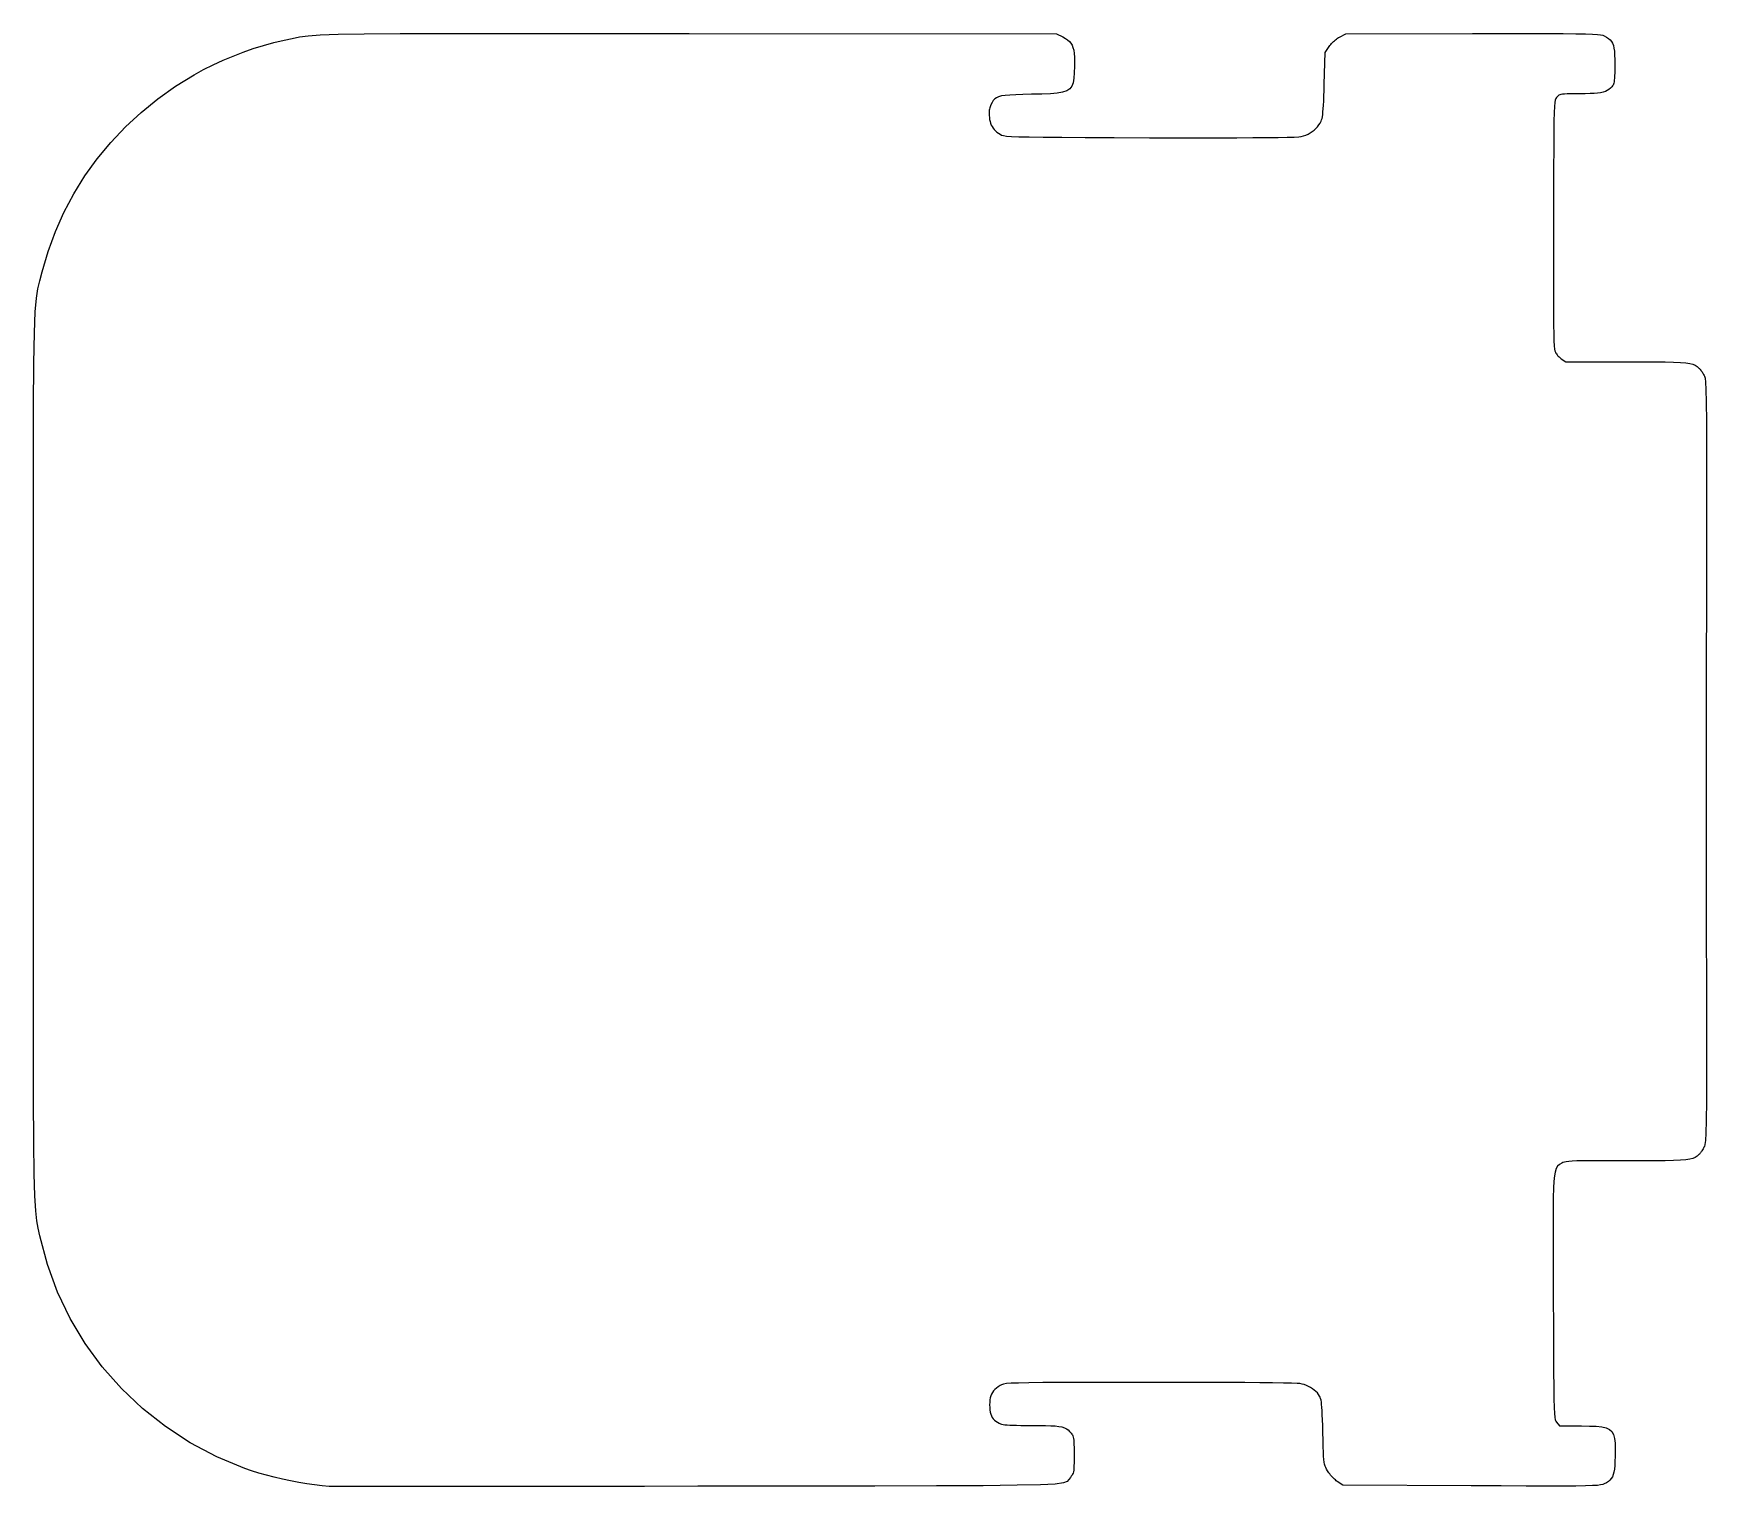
# Model space of a CAD drawing. Header units: millimetres. Extents: x 10.2 to 109.8, y 10.2 to 96.6.
import ezdxf

# ---------------------------------------------------------------- set-up
doc = ezdxf.new("R2010")
doc.units = ezdxf.units.MM
doc.layers.add('CUT', color=1, linetype='Continuous')

msp = doc.modelspace()

# ---------------------------------------------------------------- linework, layer by layer
at = {"layer": 'CUT'}
msp.add_lwpolyline([(27.842, 10.211), (27.419, 10.246), (26.972, 10.297), (26.506, 10.363), (26.027, 10.442), (25.541, 10.534), (25.055, 10.637), (24.573, 10.75), (24.102, 10.872), (23.648, 11.001), (23.216, 11.136), (22.812, 11.276), (21.147, 11.973), (19.574, 12.803), (18.1, 13.76), (16.731, 14.837), (15.473, 16.025), (14.332, 17.318), (13.316, 18.709), (12.43, 20.19), (11.681, 21.754), (11.075, 23.394), (10.619, 25.102), (10.52, 25.554), (10.44, 26.006), (10.377, 26.6), (10.329, 27.48), (10.294, 28.788), (10.27, 30.665), (10.256, 33.254), (10.25, 36.697), (10.248, 41.136), (10.25, 46.713), (10.251, 53.571), (10.248, 60.706), (10.245, 66.453), (10.246, 70.975), (10.254, 74.433), (10.272, 76.988), (10.304, 78.803), (10.352, 80.038), (10.42, 80.856), (10.51, 81.419), (10.625, 81.889), (10.769, 82.428), (11.119, 83.637), (11.55, 84.815), (12.061, 85.958), (12.648, 87.063), (13.309, 88.127), (14.041, 89.147), (14.843, 90.118), (15.712, 91.039), (16.646, 91.905), (17.642, 92.713), (18.698, 93.46), (19.245, 93.808), (19.802, 94.137), (20.369, 94.447), (20.944, 94.737), (21.527, 95.007), (22.118, 95.257), (22.716, 95.487), (23.32, 95.697), (23.931, 95.886), (24.547, 96.054), (25.168, 96.201), (25.639, 96.307), (26.065, 96.393), (26.577, 96.46), (27.302, 96.512), (28.372, 96.549), (29.914, 96.574), (32.059, 96.589), (34.936, 96.596), (38.674, 96.597), (43.401, 96.593), (49.245, 96.588), (71.106, 96.578), (71.479, 96.388), (71.631, 96.304), (71.761, 96.217), (71.869, 96.124), (71.958, 96.02), (72.029, 95.901), (72.084, 95.764), (72.124, 95.603), (72.15, 95.416), (72.165, 95.198), (72.171, 94.946), (72.167, 94.654), (72.156, 94.258), (72.133, 93.931), (72.088, 93.668), (72.009, 93.461), (71.887, 93.303), (71.709, 93.187), (71.466, 93.105), (71.145, 93.05), (70.737, 93.016), (70.23, 92.995), (69.613, 92.98), (69.099, 92.968), (68.674, 92.955), (68.327, 92.937), (68.048, 92.913), (67.828, 92.88), (67.658, 92.836), (67.526, 92.777), (67.425, 92.701), (67.344, 92.607), (67.274, 92.49), (67.204, 92.35), (67.176, 92.287), (67.153, 92.226), (67.133, 92.166), (67.118, 92.106), (67.106, 92.044), (67.097, 91.981), (67.093, 91.915), (67.092, 91.846), (67.094, 91.773), (67.099, 91.696), (67.108, 91.613), (67.127, 91.485), (67.153, 91.367), (67.185, 91.257), (67.226, 91.154), (67.274, 91.059), (67.33, 90.97), (67.396, 90.887), (67.47, 90.81), (67.555, 90.736), (67.649, 90.666), (67.754, 90.6), (67.833, 90.559), (67.945, 90.525), (68.128, 90.497), (68.418, 90.475), (68.854, 90.457), (69.474, 90.443), (70.314, 90.431), (71.414, 90.422), (72.809, 90.414), (74.539, 90.407), (76.64, 90.401), (78.144, 90.397), (79.51, 90.396), (80.738, 90.397), (81.829, 90.399), (82.783, 90.404), (83.601, 90.411), (84.282, 90.419), (84.829, 90.429), (85.241, 90.441), (85.518, 90.455), (85.662, 90.47), (85.798, 90.506), (85.933, 90.554), (86.065, 90.614), (86.193, 90.684), (86.315, 90.764), (86.43, 90.852), (86.536, 90.948), (86.633, 91.05), (86.718, 91.158), (86.791, 91.269), (86.849, 91.384), (86.875, 91.454), (86.899, 91.541), (86.92, 91.647), (86.939, 91.776), (86.956, 91.93), (86.971, 92.114), (86.984, 92.329), (86.996, 92.581), (87.008, 92.87), (87.018, 93.202), (87.029, 93.579), (87.076, 95.475), (87.326, 95.831), (87.367, 95.885), (87.414, 95.942), (87.466, 95.999), (87.521, 96.056), (87.58, 96.112), (87.641, 96.167), (87.703, 96.218), (87.766, 96.267), (87.827, 96.311), (87.886, 96.349), (87.943, 96.382), (88.31, 96.577), (95.851, 96.588), (97.609, 96.591), (99.074, 96.593), (100.275, 96.592), (101.238, 96.589), (101.992, 96.583), (102.565, 96.574), (102.984, 96.56), (103.277, 96.542), (103.473, 96.52), (103.599, 96.492), (103.683, 96.458), (103.824, 96.382), (103.942, 96.304), (104.04, 96.222), (104.119, 96.128), (104.182, 96.018), (104.229, 95.886), (104.264, 95.728), (104.288, 95.539), (104.302, 95.312), (104.309, 95.044), (104.31, 94.729), (104.309, 94.478), (104.307, 94.266), (104.302, 94.088), (104.296, 93.941), (104.286, 93.82), (104.274, 93.722), (104.257, 93.642), (104.236, 93.577), (104.21, 93.522), (104.178, 93.474), (104.14, 93.428), (104.055, 93.34), (103.966, 93.265), (103.867, 93.202), (103.754, 93.15), (103.624, 93.107), (103.473, 93.074), (103.294, 93.049), (103.085, 93.03), (102.841, 93.018), (102.558, 93.011), (102.232, 93.009), (101.932, 93.008), (101.687, 93.006), (101.488, 93.002), (101.33, 92.996), (101.207, 92.985), (101.113, 92.97), (101.041, 92.949), (100.985, 92.921), (100.939, 92.885), (100.898, 92.84), (100.854, 92.785), (100.811, 92.724), (100.776, 92.639), (100.747, 92.496), (100.725, 92.263), (100.708, 91.905), (100.695, 91.39), (100.686, 90.684), (100.679, 89.754), (100.674, 88.567), (100.67, 87.09), (100.666, 85.289), (100.664, 83.9), (100.663, 82.674), (100.663, 81.605), (100.666, 80.684), (100.671, 79.904), (100.677, 79.256), (100.686, 78.734), (100.697, 78.328), (100.711, 78.031), (100.727, 77.835), (100.745, 77.732), (100.763, 77.686), (100.786, 77.639), (100.813, 77.591), (100.844, 77.543), (100.878, 77.495), (100.915, 77.449), (100.955, 77.404), (100.996, 77.362), (101.039, 77.322), (101.082, 77.286), (101.126, 77.254), (101.409, 77.065), (104.96, 77.074), (105.893, 77.075), (106.669, 77.074), (107.304, 77.068), (107.816, 77.057), (108.22, 77.039), (108.534, 77.012), (108.774, 76.976), (108.956, 76.928), (109.097, 76.868), (109.213, 76.794), (109.322, 76.704), (109.349, 76.678), (109.378, 76.646), (109.409, 76.609), (109.44, 76.567), (109.473, 76.522), (109.505, 76.474), (109.536, 76.424), (109.567, 76.372), (109.596, 76.32), (109.623, 76.269), (109.647, 76.218), (109.683, 76.102), (109.713, 75.867), (109.736, 75.423), (109.753, 74.675), (109.765, 73.535), (109.771, 71.908), (109.772, 69.706), (109.768, 66.836), (109.762, 63.208), (109.754, 58.733), (109.75, 53.318), (109.753, 47.904), (109.759, 43.429), (109.765, 39.803), (109.768, 36.934), (109.767, 34.731), (109.761, 33.106), (109.749, 31.965), (109.732, 31.218), (109.709, 30.774), (109.679, 30.539), (109.643, 30.423), (109.619, 30.372), (109.592, 30.321), (109.563, 30.269), (109.532, 30.217), (109.501, 30.167), (109.469, 30.119), (109.436, 30.074), (109.405, 30.033), (109.374, 29.995), (109.345, 29.963), (109.318, 29.937), (109.209, 29.848), (109.093, 29.773), (108.952, 29.713), (108.77, 29.665), (108.531, 29.629), (108.217, 29.602), (107.814, 29.584), (107.303, 29.573), (106.669, 29.567), (105.894, 29.566), (104.964, 29.567), (104.133, 29.569), (103.441, 29.569), (102.874, 29.568), (102.417, 29.564), (102.058, 29.556), (101.782, 29.546), (101.575, 29.531), (101.424, 29.512), (101.314, 29.487), (101.232, 29.457), (101.165, 29.421), (101.026, 29.339), (100.914, 29.252), (100.826, 29.118), (100.759, 28.897), (100.71, 28.548), (100.677, 28.029), (100.657, 27.301), (100.648, 26.322), (100.647, 25.05), (100.651, 23.446), (100.657, 21.467), (100.663, 19.681), (100.668, 18.216), (100.674, 17.039), (100.681, 16.116), (100.691, 15.415), (100.704, 14.903), (100.721, 14.548), (100.744, 14.315), (100.772, 14.173), (100.808, 14.087), (100.85, 14.026), (101.024, 13.806), (102.33, 13.802), (102.814, 13.798), (103.215, 13.781), (103.541, 13.747), (103.799, 13.687), (103.996, 13.595), (104.14, 13.465), (104.239, 13.288), (104.3, 13.059), (104.332, 12.77), (104.34, 12.415), (104.334, 11.987), (104.325, 11.698), (104.311, 11.451), (104.29, 11.24), (104.261, 11.062), (104.223, 10.912), (104.172, 10.786), (104.108, 10.679), (104.028, 10.586), (103.932, 10.504), (103.816, 10.428), (103.68, 10.353), (103.596, 10.319), (103.472, 10.291), (103.278, 10.269), (102.985, 10.252), (102.565, 10.239), (101.99, 10.231), (101.229, 10.228), (100.256, 10.227), (99.04, 10.231), (97.553, 10.236), (95.766, 10.245), (88.145, 10.278), (87.802, 10.507), (87.749, 10.545), (87.693, 10.59), (87.636, 10.64), (87.578, 10.696), (87.52, 10.755), (87.463, 10.817), (87.408, 10.881), (87.355, 10.945), (87.307, 11.01), (87.263, 11.073), (87.225, 11.135), (87.167, 11.235), (87.119, 11.327), (87.08, 11.419), (87.05, 11.522), (87.025, 11.647), (87.006, 11.804), (86.991, 12.002), (86.979, 12.252), (86.968, 12.564), (86.958, 12.949), (86.947, 13.416), (86.937, 13.819), (86.927, 14.165), (86.916, 14.46), (86.904, 14.707), (86.891, 14.914), (86.876, 15.083), (86.858, 15.222), (86.838, 15.335), (86.814, 15.427), (86.786, 15.504), (86.755, 15.57), (86.694, 15.668), (86.62, 15.763), (86.534, 15.853), (86.438, 15.938), (86.333, 16.017), (86.219, 16.089), (86.098, 16.154), (85.972, 16.211), (85.841, 16.258), (85.707, 16.296), (85.57, 16.324), (85.416, 16.334), (85.087, 16.344), (84.597, 16.353), (83.961, 16.361), (83.193, 16.369), (82.307, 16.376), (81.316, 16.382), (80.236, 16.387), (79.08, 16.391), (77.863, 16.392), (76.599, 16.393), (74.504, 16.391), (72.781, 16.388), (71.391, 16.383), (70.297, 16.377), (69.462, 16.367), (68.846, 16.354), (68.414, 16.338), (68.126, 16.316), (67.946, 16.288), (67.835, 16.255), (67.756, 16.214), (67.634, 16.136), (67.527, 16.057), (67.434, 15.975), (67.355, 15.889), (67.289, 15.797), (67.235, 15.699), (67.193, 15.592), (67.162, 15.476), (67.14, 15.349), (67.128, 15.209), (67.125, 15.056), (67.129, 14.9), (67.142, 14.758), (67.163, 14.629), (67.193, 14.512), (67.232, 14.407), (67.282, 14.313), (67.342, 14.228), (67.413, 14.151), (67.496, 14.082), (67.591, 14.02), (67.699, 13.963), (67.764, 13.936), (67.84, 13.913), (67.931, 13.893), (68.039, 13.877), (68.169, 13.863), (68.325, 13.853), (68.509, 13.845), (68.726, 13.839), (68.98, 13.835), (69.273, 13.834), (69.609, 13.833), (70.059, 13.833), (70.44, 13.828), (70.759, 13.817), (71.025, 13.8), (71.244, 13.775), (71.422, 13.74), (71.569, 13.695), (71.689, 13.637), (71.792, 13.565), (71.883, 13.478), (71.97, 13.375), (72.011, 13.32), (72.045, 13.264), (72.073, 13.205), (72.096, 13.137), (72.114, 13.057), (72.127, 12.96), (72.137, 12.842), (72.143, 12.699), (72.147, 12.526), (72.149, 12.32), (72.149, 12.075), (72.148, 11.817), (72.147, 11.603), (72.143, 11.427), (72.136, 11.283), (72.125, 11.167), (72.11, 11.073), (72.088, 10.995), (72.061, 10.929), (72.026, 10.869), (71.982, 10.809), (71.93, 10.745), (71.842, 10.61), (71.745, 10.501), (71.514, 10.415), (71.024, 10.35), (70.149, 10.303), (68.763, 10.271), (66.742, 10.25), (63.959, 10.238), (60.288, 10.23), (55.602, 10.223), (49.774, 10.215), (46.604, 10.21), (43.564, 10.206), (40.691, 10.204), (38.018, 10.202), (35.58, 10.2), (33.413, 10.2), (31.55, 10.201), (30.027, 10.202), (28.878, 10.205), (28.138, 10.208), (27.842, 10.211)], close=True, dxfattribs=at)

doc.saveas('drawing.dxf')
